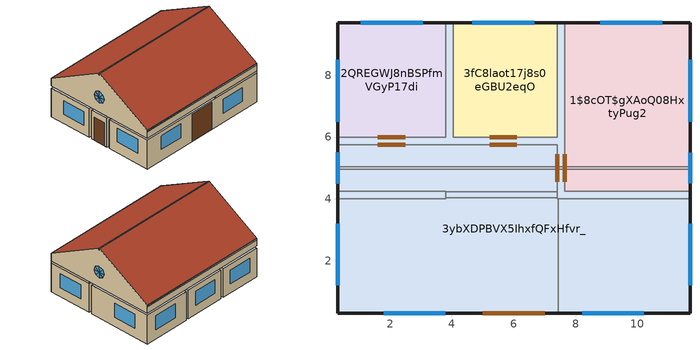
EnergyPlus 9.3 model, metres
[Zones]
3ybXDPBVX5IhxfQFxHfvr_
 floor ground (BS Ground Floor): 11.7,4.01 11.7,0.3 0.3,0.3 0.3,4.01 3.8,4.01 3.8,4.25 0.3,4.25 0.3,5.75 7.41,5.75 7.41,4.01 z0
 floor adiabatic (BS Interior Floor): 7.44,4.01 7.44,0.3 0.3,0.3 0.3,4.01 3.8,4.01 3.8,4.03 7.41,4.03 7.41,4.01 z2.7; 3.8,4.25 3.8,4.01 0.3,4.01 0.3,4.25 z2.7; 7.41,5.75 7.41,4.23 3.8,4.23 3.8,4.25 0.3,4.25 0.3,5.75 z2.7; 7.65,9.7 7.65,4.25 11.7,4.25 11.7,4.01 7.44,4.01 7.41,4.01 7.41,5.75 0.3,5.75 0.3,5.99 3.8,5.99 3.8,9.7 4.04,9.7 4.04,5.99 7.41,5.99 7.41,9.7 z2.7; 7.41,4.23 7.41,4.03 3.8,4.03 3.8,4.23 z2.7
 floor to 2QREGWJ8nBSPfmVGyP17di (BS Interior Floor): 3.8,9.7 3.8,5.99 0.3,5.99 0.3,9.7 z2.7
 floor to 1$8cOT$gXAoQ08HxtyPug2 (BS Interior Floor): 11.7,9.7 11.7,4.25 7.65,4.25 7.65,9.7 z2.7
 floor to 3fC8laot17j8s0eGBU2eqO (BS Interior Floor): 7.41,9.7 7.41,5.99 4.04,5.99 4.04,9.7 z2.7
 wall outside (BS Exterior Wall): 11.7,9.7 0.3,9.7 / 0.3,0.3 11.7,0.3 z2.7:3.2; 11.7,9.7 0.3,9.7 / 0.3,0.3 11.7,0.3 z3.31:3.36; 11.7,9.7 0.3,9.7 / 0.3,0.3 11.7,0.3 z3.36:3.37; 0.3,4.01 0.3,0.3 11.7,0.3 11.7,4.01 / 0.3,5.75 0.3,4.25 z0:2.5; 7.44,0.3 11.7,0.3 11.7,4.01 z2.5:2.7; 0.3,9.7,3.37 0.3,9.7,2.7 0.3,0.3,2.7 0.3,0.3,3.37 0.3,4.96,6.06 0.3,4.96,5.93 0.3,5.04,5.93 0.3,5.04,6.06; 11.7,0.3,3.37 11.7,0.3,2.7 11.7,9.7,2.7 11.7,9.7,3.37 11.7,5.04,6.06 11.7,5.04,5.93 11.7,4.96,5.93 11.7,4.96,6.06
 wall adiabatic (BS Interior Wall): 7.65,4.01 7.41,4.01 / 3.8,4.01 0.3,4.01 / 0.3,4.25 3.8,4.25 / 4.04,5.75 3.8,5.75 z0:2.5; 11.7,9.7 0.3,9.7 / 0.3,0.3 11.7,0.3 z3.2:3.31; 3.8,4.23 7.41,4.23 / 7.41,4.03 3.8,4.03 z2.26:2.5; 11.7,4.96 0.3,4.96 / 0.3,5.04 11.7,5.04 z5.93:6.06; 11.7,4.01 7.44,4.01 7.44,0.3 z2.5:2.7; 3.8,4.25,2.5 3.8,4.25,0 3.8,4.01,0 3.8,4.01,2.5 3.8,4.03,2.5 3.8,4.03,2.26 3.8,4.23,2.26 3.8,4.23,2.5; 7.41,4.01,2.5 7.41,4.01,0 7.41,4.25,0 7.41,4.25,2.5 7.41,4.23,2.5 7.41,4.23,2.26 7.41,4.03,2.26 7.41,4.03,2.5
 wall to 1$8cOT$gXAoQ08HxtyPug2 (BS Interior Wall): 7.41,4.25 7.41,5.75 / 11.7,4.01 7.65,4.01 z0:2.5
 wall to 2QREGWJ8nBSPfmVGyP17di (BS Interior Wall): 3.8,5.75 0.3,5.75 z0:2.5
 wall to 3fC8laot17j8s0eGBU2eqO (BS Interior Wall): 7.41,5.75 4.04,5.75 z0:2.5
 window (BS Exterior Window): 11.7,1.21 11.7,3.21 / 8.21,0.3 10.21,0.3 z0.8:2; 1.79,0.3 3.79,0.3 / 0.3,3.21 0.3,1.21 z0.95:2.15; 0.3,5,4 0.3,4.5,4 0.3,4.65,4.35; 0.3,5,4.5 0.3,5,4 0.3,4.65,4.35; 0.3,5.35,4.35 0.3,5,4 0.3,5,4.5; 0.3,5.35,4.35 0.3,5.5,4 0.3,5,4; 0.3,5.5,4 0.3,5.35,3.65 0.3,5,4; 0.3,5,4 0.3,5.35,3.65 0.3,5,3.5; 0.3,5,4 0.3,5,3.5 0.3,4.65,3.65; 0.3,5,4 0.3,4.65,3.65 0.3,4.5,4; 11.7,5.34,4.37 11.7,5,4 11.7,5.5,4.03; 11.7,4.98,4.5 11.7,5,4 11.7,5.33,4.37; 11.7,4.63,4.34 11.7,5,4 11.7,4.97,4.5; 11.7,4.63,4.33 11.7,4.5,3.98 11.7,5,4; 11.7,4.5,3.97 11.7,4.66,3.63 11.7,5,4; 11.7,5,4 11.7,4.67,3.63 11.7,5.02,3.5; 11.7,5,4 11.7,5.03,3.5 11.7,5.37,3.66; 11.7,5,4 11.7,5.37,3.67 11.7,5.5,4.02
 door inside (BS Door): 7.41,4.56 7.41,5.44 / 2.49,5.75 1.61,5.75 / 6.1,5.75 5.22,5.75 z0:2.01
 door (BS Door): 5,0.3 7,0.3 z0:2.38; 0.3,5.5 0.3,4.5 z0:2.01
 ceiling adiabatic (BS Ceiling): 7.41,4.03 7.41,4.23 3.8,4.23 3.8,4.03 z2.26; 11.7,5 11.7,5.04 11.64,5.04 11.64,5.02 11.64,5.01 11.64,5 z5.93; 11.7,4.96 11.7,5 11.64,5 11.64,4.99 11.64,4.98 11.64,4.96 z5.93; 11.64,5.02 11.64,5.04 11.56,5.04 11.56,5.02 z5.93; 11.64,5 11.64,5.01 11.64,5.02 11.56,5.02 11.56,5 z5.93; 11.64,4.98 11.64,4.99 11.64,5 11.56,5 11.56,4.98 z5.93; 11.64,4.96 11.64,4.98 11.56,4.98 11.56,4.96 z5.93; 11.56,5 11.56,5.04 10.94,5.04 10.94,5 z5.93; 11.56,4.96 11.56,5 10.94,5 10.94,4.96 z5.93; 10.94,5.02 10.94,5.04 10.86,5.04 10.86,5.02 z5.93; 10.94,5 10.94,5.02 10.86,5.02 10.86,5 z5.93; 10.94,4.98 10.94,5 10.86,5 10.86,4.98 z5.93; 10.94,4.96 10.94,4.98 10.86,4.98 10.86,4.96 z5.93; 10.86,5 10.86,5.04 10.24,5.04 10.24,5 z5.93; 10.86,4.96 10.86,5 10.24,5 10.24,4.96 z5.93; 10.24,5.02 10.24,5.04 10.16,5.04 10.16,5.02 z5.93; 10.24,5 10.24,5.02 10.16,5.02 10.16,5 z5.93; 10.24,4.98 10.24,5 10.16,5 10.16,4.98 z5.93; 10.24,4.96 10.24,4.98 10.16,4.98 10.16,4.96 z5.93; 10.16,5 10.16,5.04 9.54,5.04 9.54,5 z5.93; 10.16,4.96 10.16,5 9.54,5 9.54,4.96 z5.93; 9.54,5.02 9.54,5.04 9.46,5.04 9.46,5.02 z5.93; 9.54,5 9.54,5.02 9.46,5.02 9.46,5.01 9.46,5 z5.93; 9.54,4.98 9.54,5 9.46,5 9.46,4.99 9.46,4.98 z5.93; 9.54,4.96 9.54,4.98 9.46,4.98 9.46,4.96 z5.93; 9.46,5 9.46,5.01 9.46,5.02 9.46,5.04 8.84,5.04 8.84,5 z5.93; 9.46,4.96 9.46,4.98 9.46,4.99 9.46,5 8.84,5 8.84,4.96 z5.93; 8.84,5.02 8.84,5.04 8.76,5.04 8.76,5.02 z5.93; 8.84,5 8.84,5.02 8.76,5.02 8.76,5 z5.93; 8.84,4.98 8.84,5 8.76,5 8.76,4.98 z5.93; 8.84,4.96 8.84,4.98 8.76,4.98 8.76,4.96 z5.93; 8.76,5 8.76,5.04 8.14,5.04 8.14,5 z5.93; 8.76,4.96 8.76,5 8.14,5 8.14,4.96 z5.93; 8.14,5.02 8.14,5.04 8.06,5.04 8.06,5.02 z5.93; 8.14,5 8.14,5.02 8.06,5.02 8.06,5 z5.93; 8.14,4.98 8.14,5 8.06,5 8.06,4.98 z5.93; 8.14,4.96 8.14,4.98 8.06,4.98 8.06,4.96 z5.93; 8.06,5 8.06,5.04 7.44,5.04 7.44,5 z5.93; 8.06,4.96 8.06,5 7.44,5 7.44,4.96 z5.93; 7.44,5.02 7.44,5.04 7.36,5.04 7.36,5.02 z5.93; 7.44,5 7.44,5.02 7.36,5.02 7.36,5 z5.93; 7.44,4.98 7.44,5 7.36,5 7.36,4.98 z5.93; 7.44,4.96 7.44,4.98 7.36,4.98 7.36,4.96 z5.93; 7.36,5 7.36,5.04 6.74,5.04 6.74,5 z5.93; 7.36,4.96 7.36,5 6.74,5 6.74,4.96 z5.93; 6.74,5.02 6.74,5.04 6.66,5.04 6.66,5.02 z5.93; 6.74,5 6.74,5.02 6.66,5.02 6.66,5 z5.93; 6.74,4.98 6.74,5 6.66,5 6.66,4.98 z5.93; 6.74,4.96 6.74,4.98 6.66,4.98 6.66,4.96 z5.93; 6.66,5 6.66,5.04 6.04,5.04 6.04,5.02 6.04,5.01 6.04,5 z5.93; 6.66,4.96 6.66,5 6.04,5 6.04,4.99 6.04,4.98 6.04,4.96 z5.93; 6.04,5.02 6.04,5.04 5.96,5.04 5.96,5.02 z5.93; 6.04,5 6.04,5.01 6.04,5.02 5.96,5.02 5.96,5 z5.93; 6.04,4.98 6.04,4.99 6.04,5 5.96,5 5.96,4.98 z5.93; 6.04,4.96 6.04,4.98 5.96,4.98 5.96,4.96 z5.93; 5.96,5 5.96,5.04 5.34,5.04 5.34,5 z5.93; 5.96,4.96 5.96,5 5.34,5 5.34,4.96 z5.93; 5.34,5.02 5.34,5.04 5.26,5.04 5.26,5.02 z5.93; 5.34,5 5.34,5.02 5.26,5.02 5.26,5.01 5.26,5 z5.93; 5.34,4.98 5.34,5 5.26,5 5.26,4.99 5.26,4.98 z5.93; 5.34,4.96 5.34,4.98 5.26,4.98 5.26,4.96 z5.93; 5.26,5 5.26,5.01 5.26,5.02 5.26,5.04 4.64,5.04 4.64,5 z5.93; 5.26,4.96 5.26,4.98 5.26,4.99 5.26,5 4.64,5 4.64,4.96 z5.93; 4.64,5.02 4.64,5.04 4.56,5.04 4.56,5.02 z5.93; 4.64,5 4.64,5.02 4.56,5.02 4.56,5 z5.93; 4.64,4.98 4.64,5 4.56,5 4.56,4.98 z5.93; 4.64,4.96 4.64,4.98 4.56,4.98 4.56,4.96 z5.93; 4.56,5 4.56,5.04 3.94,5.04 3.94,5 z5.93; 4.56,4.96 4.56,5 3.94,5 3.94,4.96 z5.93; 3.94,5.02 3.94,5.04 3.86,5.04 3.86,5.02 z5.93; 3.94,5 3.94,5.02 3.86,5.02 3.86,5 z5.93; 3.94,4.98 3.94,5 3.86,5 3.86,4.98 z5.93; 3.94,4.96 3.94,4.98 3.86,4.98 3.86,4.96 z5.93; 3.86,5 3.86,5.04 3.24,5.04 3.24,5 z5.93; 3.86,4.96 3.86,5 3.24,5 3.24,4.96 z5.93; 3.24,5.02 3.24,5.04 3.16,5.04 3.16,5.02 z5.93; 3.24,5 3.24,5.02 3.16,5.02 3.16,5 z5.93; 3.24,4.98 3.24,5 3.16,5 3.16,4.98 z5.93; 3.24,4.96 3.24,4.98 3.16,4.98 3.16,4.96 z5.93; 3.16,5 3.16,5.04 2.54,5.04 2.54,5 z5.93; 3.16,4.96 3.16,5 2.54,5 2.54,4.96 z5.93; 2.54,5.02 2.54,5.04 2.46,5.04 2.46,5.02 z5.93; 2.54,5 2.54,5.02 2.46,5.02 2.46,5 z5.93; 2.54,4.98 2.54,5 2.46,5 2.46,4.98 z5.93; 2.54,4.96 2.54,4.98 2.46,4.98 2.46,4.96 z5.93; 2.46,5 2.46,5.04 1.84,5.04 1.84,5 z5.93; 2.46,4.96 2.46,5 1.84,5 1.84,4.96 z5.93; 1.84,5.02 1.84,5.04 1.76,5.04 1.76,5.02 z5.93; 1.84,5 1.84,5.02 1.76,5.02 1.76,5 z5.93; 1.84,4.98 1.84,5 1.76,5 1.76,4.98 z5.93; 1.84,4.96 1.84,4.98 1.76,4.98 1.76,4.96 z5.93; 1.76,5 1.76,5.04 1.14,5.04 1.14,5 z5.93; 1.76,4.96 1.76,5 1.14,5 1.14,4.96 z5.93; 1.14,5.02 1.14,5.04 1.06,5.04 1.06,5.02 z5.93; 1.14,5 1.14,5.02 1.06,5.02 1.06,5 z5.93; 1.14,4.98 1.14,5 1.06,5 1.06,4.98 z5.93; 1.14,4.96 1.14,4.98 1.06,4.98 1.06,4.96 z5.93; 1.06,5 1.06,5.04 0.44,5.04 0.44,5 z5.93; 1.06,4.96 1.06,5 0.44,5 0.44,4.96 z5.93; 0.44,5.02 0.44,5.04 0.36,5.04 0.36,5.02 z5.93; 0.44,5 0.44,5.02 0.36,5.02 0.36,5.01 0.36,5 z5.93; 0.44,4.98 0.44,5 0.36,5 0.36,4.99 0.36,4.98 z5.93; 0.44,4.96 0.44,4.98 0.36,4.98 0.36,4.96 z5.93; 0.36,5 0.36,5.01 0.36,5.02 0.36,5.04 0.3,5.04 0.3,5 z5.93; 0.36,4.96 0.36,4.98 0.36,4.99 0.36,5 0.3,5 0.3,4.96 z5.93; 7.44,0.3 7.44,4.01 7.41,4.01 7.41,4.03 3.8,4.03 3.8,4.01 0.3,4.01 0.3,0.3 z2.5; 7.41,4.23 7.41,5.75 0.3,5.75 0.3,4.25 3.8,4.25 3.8,4.23 z2.5
 roof outside (BS Flat Roof): 0.3,4.96,6.06 0.3,0.3,3.37 11.7,0.3,3.37 11.7,4.96,6.06; 11.7,5.04,6.06 11.7,9.7,3.37 0.3,9.7,3.37 0.3,5.04,6.06
1$8cOT$gXAoQ08HxtyPug2
 floor ground (BS Ground Floor): 11.7,9.7 11.7,4.25 7.65,4.25 7.65,9.7 z0
 wall outside (BS Exterior Wall): 11.7,4.25 11.7,9.7 7.65,9.7 z0:2.5
 wall adiabatic (BS Interior Wall): 7.65,5.99 7.65,5.75 z0:2.5
 wall to 3fC8laot17j8s0eGBU2eqO (BS Interior Wall): 7.65,9.7 7.65,5.99 z0:2.5
 window (BS Exterior Window): 11.7,6.5 11.7,8.5 / 10.79,9.7 8.79,9.7 z0.8:2
 door inside (BS Door): 7.65,5.44 7.65,4.56 z0:2.01
2QREGWJ8nBSPfmVGyP17di
 floor ground (BS Ground Floor): 3.8,9.7 3.8,5.99 0.3,5.99 0.3,9.7 z0
 wall outside (BS Exterior Wall): 3.8,9.7 0.3,9.7 0.3,5.99 z0:2.5
 wall to 3fC8laot17j8s0eGBU2eqO (BS Interior Wall): 3.8,5.99 3.8,9.7 z0:2.5
 window (BS Exterior Window): 0.3,8.49 0.3,6.5 / 3.05,9.7 1.05,9.7 z0.8:2
 door inside (BS Door): 1.61,5.99 2.49,5.99 z0:2.01
3fC8laot17j8s0eGBU2eqO
 floor ground (BS Ground Floor): 7.41,9.7 7.41,5.99 4.04,5.99 4.04,9.7 z0
 wall outside (BS Exterior Wall): 7.41,9.7 4.04,9.7 z0:2.5
 window (BS Exterior Window): 6.66,9.7 4.66,9.7 z0.8:2
 door inside (BS Door): 5.22,5.99 6.1,5.99 z0:2.01
[Building]
None: North Axis=0; Terrain=Suburbs; Loads Convergence Tolerance Value=0.04; Temperature Convergence Tolerance Value=0.4; Solar Distribution=FullInteriorAndExterior; Maximum Number of Warmup Days=25; Minimum Number of Warmup Days=6
[Site:Location]
DENVER_STAPLETON_CO_USA_WMO_724690: Latitude=39.77; Longitude=-104.87; Time Zone=-7; Elevation=1611
[SizingPeriod:DesignDay] Day of Month=21; Humidity Condition Type=Wetbulb; Barometric Pressure=83411; Rain Indicator=No; Snow Indicator=No; Daylight Saving Time Indicator=No; Solar Model Indicator=ASHRAEClearSky
Name | Month | Day Type | Maximum DryBulb Temperature | Daily DryBulb Temperature Range | Wetbulb or DewPoint at Maximum DryBulb | Wind Speed | Wind Direction | Sky Clearness
DENVER_STAPLETON Ann Htg 99.6% Condns DB | 12 | WinterDesignDay | -20 | 0 | -20 | 2.3 | 180 | 0
DENVER_STAPLETON Ann Clg .4% Condns DB=>MWB | 7 | SummerDesignDay | 34.1 | 15.2 | 15.8 | 4 | 120 | 1
[MATERIAL] Roughness=MediumRough; Thermal Absorptance=0.9; Solar Absorptance=0.7; Visible Absorptance=0.7
Name | Thickness | Conductivity | Density | Specific Heat
hardwood | 0.04 | 0.13 | 650 | 1500
concrete_CEM_II_BS325R_wz05 | 0.175 | 2.1 | 2420 | 1000
EPS_040_15 | 0.07 | 0.04 | 15 | 1500
lime_plaster | 0.01 | 0.7 | 1600 | 850
vertical_core_brick_700 | 0.15 | 0.13 | 695 | 850
cement_floating_screed_2_bottom | 0.04 | 1.4 | 1990 | 1000
foam_glass_board_130 | 0.12 | 0.065 | 130 | 840
gravel_single_granular | 0.03 | 0.814 | 1500 | 840
[WINDOWMATERIAL:SIMPLEGLAZINGSYSTEM]
Glas1995_2015AluoderStahlfensterWaermeschutzverglasungzweifach: UFactor=1.24754; Solar Heat Gain Coefficient=0.65
[CONSTRUCTION]
BS Exterior Window: Glas1995_2015AluoderStahlfensterWaermeschutzverglasungzweifach
BS Door: hardwood
BS Exterior Wall: EPS_040_15, concrete_CEM_II_BS325R_wz05
BS Interior Wall: lime_plaster, vertical_core_brick_700, lime_plaster
BS Ground Floor; BS Interior Floor: concrete_CEM_II_BS325R_wz05, EPS_040_15, cement_floating_screed_2_bottom
BS Ceiling: cement_floating_screed_2_bottom, EPS_040_15, concrete_CEM_II_BS325R_wz05
BS Flat Roof: gravel_single_granular, foam_glass_board_130, concrete_CEM_II_BS325R_wz05
[ZONE] Type=1; Multiplier=1; Ceiling Height=autocalculate; Floor Area=autocalculate; Part of Total Floor Area=Yes
Name | Volume
3ybXDPBVX5IhxfQFxHfvr_ | 354.948
1$8cOT$gXAoQ08HxtyPug2 | 55.1812
2QREGWJ8nBSPfmVGyP17di | 32.4625
3fC8laot17j8s0eGBU2eqO | 31.2567
[PEOPLE] Number of People Schedule=Schedule People Single office; Number of People Calculation Method=People/Area; People per Zone Floor Area=0.0714286; Fraction Radiant=0.5; Sensible Heat Fraction=autocalculate; Activity Level Schedule=Schedule Activity 70; Carbon Dioxide Generation Rate=3.82e-08; Enable ASHRAE 55 Comfort Warnings=No; Mean Radiant Temperature Calculation Type=ZoneAveraged; Clothing Insulation Calculation Method=ClothingInsulationSchedule
Name | Zone or ZoneList
3ybXDPBVX5IhxfQFxHfvr_ | 3ybXDPBVX5IhxfQFxHfvr_
1$8cOT$gXAoQ08HxtyPug2 | 1$8cOT$gXAoQ08HxtyPug2
2QREGWJ8nBSPfmVGyP17di | 2QREGWJ8nBSPfmVGyP17di
3fC8laot17j8s0eGBU2eqO | 3fC8laot17j8s0eGBU2eqO
[LIGHTS] Schedule=Schedule Lighting Single office; Design Level Calculation Method=Watts/Area; Watts per Zone Floor Area=15.9; Return Air Fraction=0; Fraction Radiant=0.42; Fraction Visible=0.18; Fraction Replaceable=1; EndUse Subcategory=General; Return Air Fraction Calculated from Plenum Temperature=No; Return Air Fraction Function of Plenum Temperature Coefficient 1=0; Return Air Fraction Function of Plenum Temperature Coefficient 2=0
Name | Zone or ZoneList
3ybXDPBVX5IhxfQFxHfvr_ | 3ybXDPBVX5IhxfQFxHfvr_
1$8cOT$gXAoQ08HxtyPug2 | 1$8cOT$gXAoQ08HxtyPug2
2QREGWJ8nBSPfmVGyP17di | 2QREGWJ8nBSPfmVGyP17di
3fC8laot17j8s0eGBU2eqO | 3fC8laot17j8s0eGBU2eqO
[ELECTRICEQUIPMENT] Schedule=Schedule Equipment Single office; Design Level Calculation Method=Watts/Area; Watts per Zone Floor Area=7; Fraction Latent=0; Fraction Radiant=0; Fraction Lost=0; EndUse Subcategory=General
Name | Zone or ZoneList
3ybXDPBVX5IhxfQFxHfvr_ | 3ybXDPBVX5IhxfQFxHfvr_
1$8cOT$gXAoQ08HxtyPug2 | 1$8cOT$gXAoQ08HxtyPug2
2QREGWJ8nBSPfmVGyP17di | 2QREGWJ8nBSPfmVGyP17di
3fC8laot17j8s0eGBU2eqO | 3fC8laot17j8s0eGBU2eqO
[ZONEINFILTRATION:DESIGNFLOWRATE] Schedule=Continuous; Design Flow Rate Calculation Method=AirChanges/Hour; Air Changes per Hour=0.2; Constant Term Coefficient=1; Temperature Term Coefficient=0; Velocity Term Coefficient=0; Velocity Squared Term Coefficient=0
Name | Zone or ZoneList
3ybXDPBVX5IhxfQFxHfvr_ | 3ybXDPBVX5IhxfQFxHfvr_
1$8cOT$gXAoQ08HxtyPug2 | 1$8cOT$gXAoQ08HxtyPug2
2QREGWJ8nBSPfmVGyP17di | 2QREGWJ8nBSPfmVGyP17di
3fC8laot17j8s0eGBU2eqO | 3fC8laot17j8s0eGBU2eqO
[HVACTEMPLATE:THERMOSTAT]
Name | Heating Setpoint Schedule | Cooling Setpoint Schedule
STAT_default | H_SetBack_20 | C_SetBack_25
STATS Single office | Schedule Heating Single office | Schedule Cooling Single office
[HVACTEMPLATE:ZONE:IDEALLOADSAIRSYSTEM] Template Thermostat=STATS Single office; Maximum Heating Supply Air Temperature=50; Minimum Cooling Supply Air Temperature=13; Maximum Heating Supply Air Humidity Ratio=0.0156; Minimum Cooling Supply Air Humidity Ratio=0.0077; Heating Limit=NoLimit; Cooling Limit=NoLimit; Heating Availability Schedule=On; Cooling Availability Schedule=On; Dehumidification Control Type=ConstantSensibleHeatRatio; Cooling Sensible Heat Ratio=0.7; Dehumidification Setpoint=60; Humidification Control Type=None; Humidification Setpoint=30; Outdoor Air Method=None; Outdoor Air Flow Rate per Person=0.00944; Outdoor Air Flow Rate per Zone Floor Area=0; Outdoor Air Flow Rate per Zone=0; Demand Controlled Ventilation Type=None; Outdoor Air Economizer Type=NoEconomizer; Heat Recovery Type=None; Sensible Heat Recovery Effectiveness=0.7; Latent Heat Recovery Effectiveness=0.65
3ybXDPBVX5IhxfQFxHfvr_; 1$8cOT$gXAoQ08HxtyPug2; 2QREGWJ8nBSPfmVGyP17di; 3fC8laot17j8s0eGBU2eqO
[SCHEDULE:DAY:HOURLY]
Schedule Heating Single office: 21, 21, 21, 21, 21, 21, 21, 21, 21, 21, 21, 21, 21, 21, 21, 21, 21, 21, 21, 21, 21, 21, 21, 21
Schedule Cooling Single office: 25, 25, 25, 25, 25, 25, 25, 25, 25, 25, 25, 25, 25, 25, 25, 25, 25, 25, 25, 25, 25, 25, 25, 25
Schedule People Single office: 0, 0, 0, 0, 0, 0, 0, 0.2, 0.4, 0.6, 0.8, 0.8, 0.4, 0.6, 0.8, 0.8, 0.4, 0.2, 0, 0, 0, 0, 0, 0
Schedule Equipment Single office: 0.1, 0.1, 0.1, 0.1, 0.1, 0.1, 0.1, 0.2, 0.4, 0.6, 0.8, 0.8, 0.4, 0.6, 0.8, 0.8, 0.4, 0.2, 0.1, 0.1, 0.1, 0.1, 0.1, 0.1
Schedule Lighting Single office: 0, 0, 0, 0, 0, 0, 1, 1, 1, 1, 1, 1, 1, 1, 1, 1, 1, 1, 0, 0, 0, 0, 0, 0
[SCHEDULE:WEEK:COMPACT]
Schedule Heating Single office: AllDays, Schedule Heating Single office
Schedule Cooling Single office: AllDays, Schedule Cooling Single office
Schedule People Single office: AllDays, Schedule People Single office
Schedule Equipment Single office: AllDays, Schedule Equipment Single office
Schedule Lighting Single office: AllDays, Schedule Lighting Single office
[SCHEDULE:YEAR]
Schedule Heating Single office: Schedule Heating Single office, 1, 1, 12, 31
Schedule Cooling Single office: Schedule Cooling Single office, 1, 1, 12, 31
Schedule People Single office: Schedule People Single office, 1, 1, 12, 31
Schedule Equipment Single office: Schedule Equipment Single office, 1, 1, 12, 31
Schedule Lighting Single office: Schedule Lighting Single office, 1, 1, 12, 31
[Schedule:Compact]
Continuous; On: Through: 12/31, For: AllDays, Until: 24:00, 1
[SCHEDULE:COMPACT]
H_SetBack_20: Through: 12/31, For: Alldays, Until: 5:00, 18, Until: 21:00, 20, Until: 24:00, 18
C_SetBack_25: Through: 12/31, For: Alldays, Until: 5:00, 26, Until: 21:00, 25, Until: 24:00, 26
Schedule Activity 70: Through: 12/31, For: Alldays, Until: 24:00, 70
